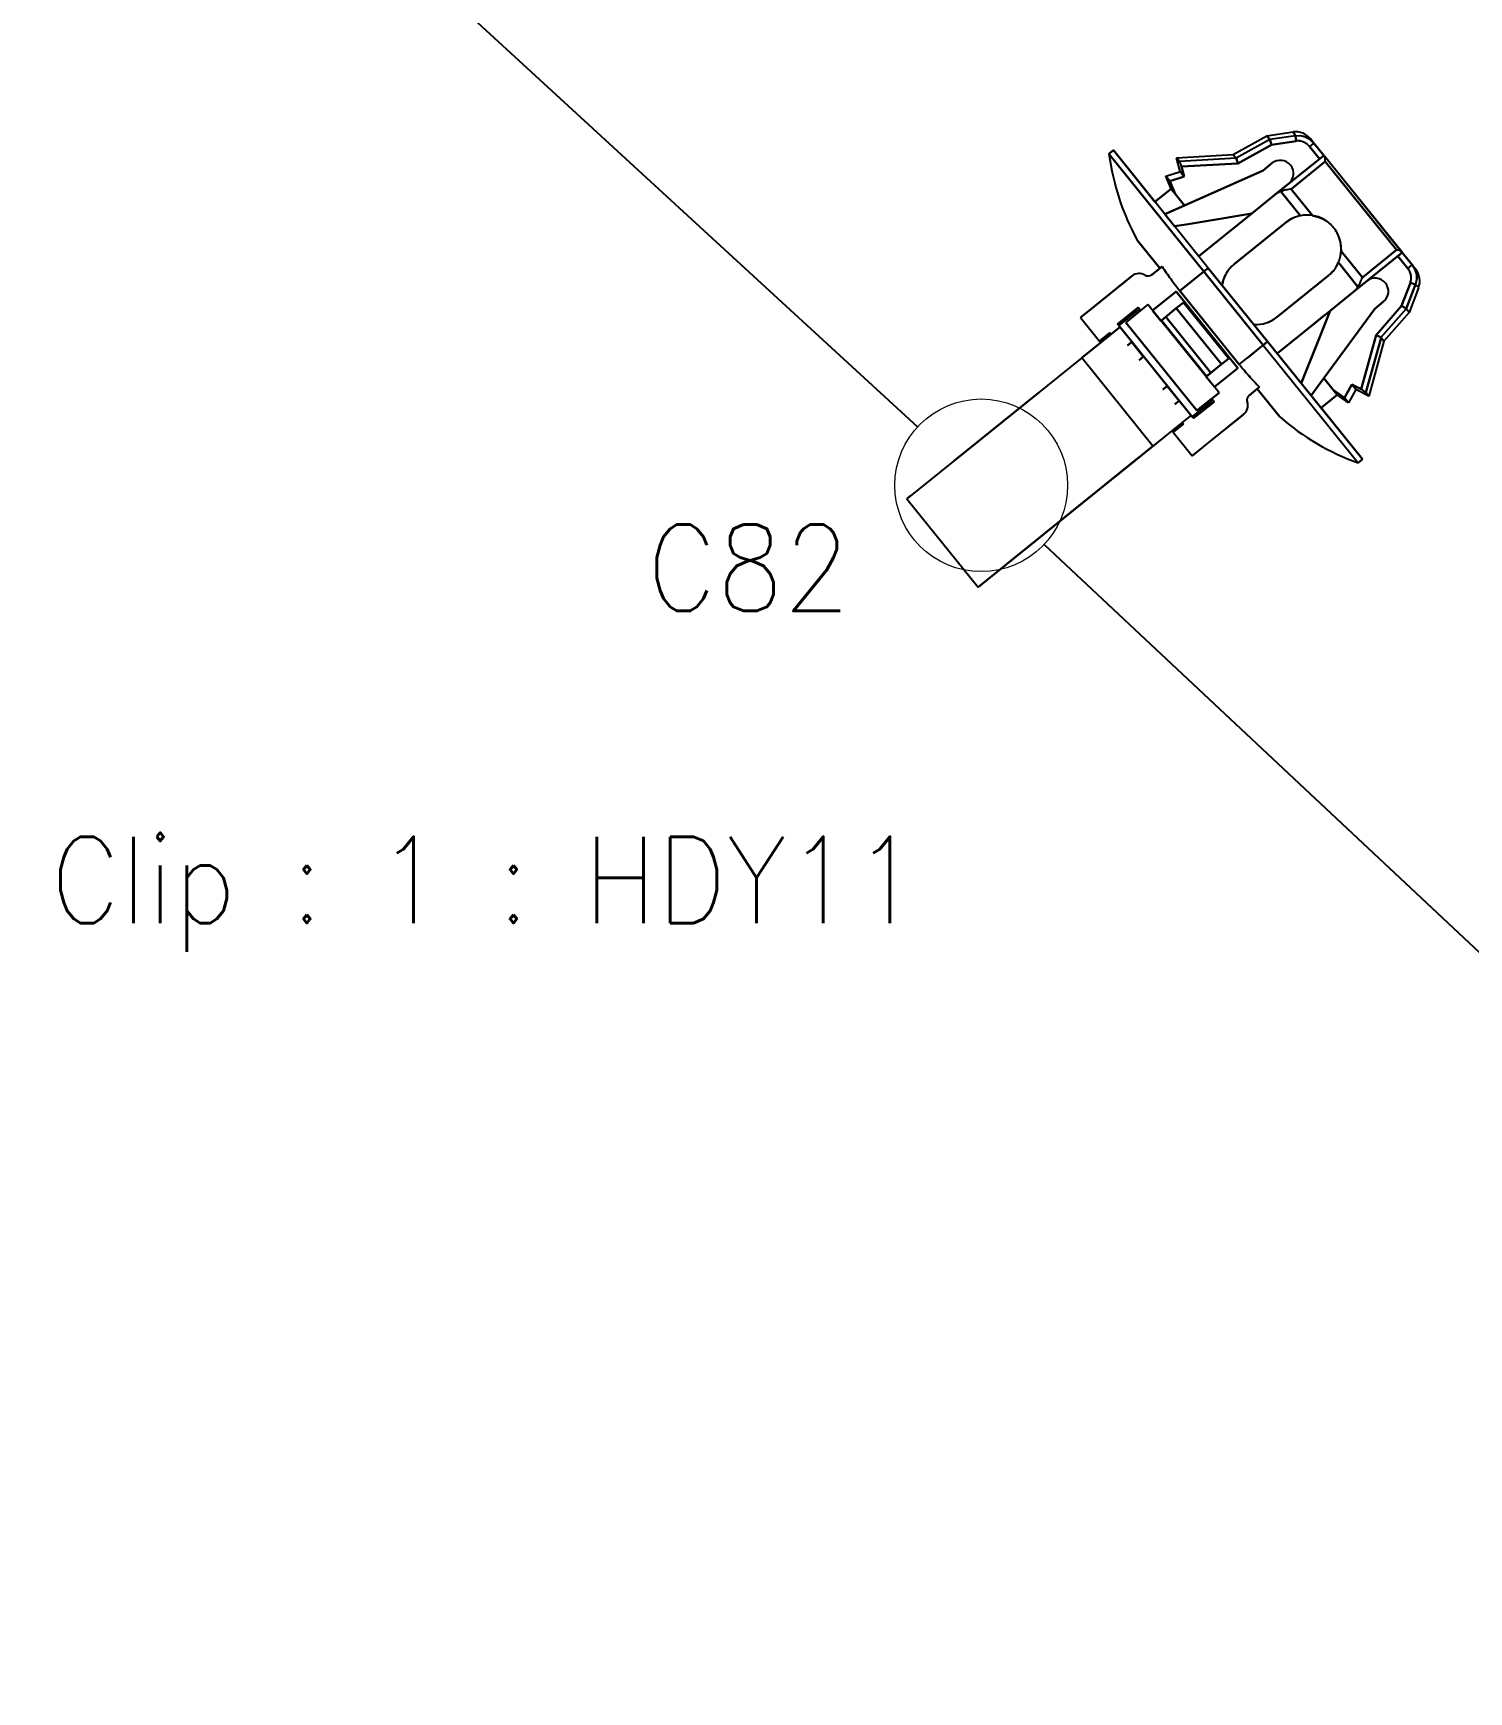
# Model space of a CAD drawing. Header units: inches. Extents: x 47316 to 59086, y 3141 to 11743.
# Drawn here: x 53034.08 to 53075.63, y 6182.07 to 6230.1 of the extents above; entities that cross this region are included whole.
import ezdxf

# ---------------------------------------------------------------- set-up
doc = ezdxf.new("R2010")
doc.units = ezdxf.units.IN
doc.header["$MEASUREMENT"] = 0
doc.styles.get("Standard").update_dxf_attribs({"font": ''})
doc.styles.get('Standard').set_extended_font_data('SimSun')
doc.linetypes.add('_VH_OTCON', pattern='A,0.0001,[7,VeSys.shx,S=0.1,R=0,X=0,Y=0],-0.4,[7,VeSys.shx,S=0.1,R=0,X=0,Y=0],-0.4,["X",Standard,S=1,R=0,X=-0.5,Y=-0.5],-0.0001,[7,VeSys.shx,S=0.1,R=0,X=0,Y=0],-0.4', length=1.2002)

msp = doc.modelspace()

# ---------------------------------------------------------------- linework, layer by layer
at = {"color": 0, "linetype": '_VH_OTCON', "ltscale": 5}
for p, q in [((53000.77, 6272.837), (53059.68, 6218.697)), ((53063.344, 6215.294), (53098.75, 6182.073))]:
    msp.add_line(p, q, dxfattribs=at)
at = {"color": 7, "ltscale": 0.05076}
for p, q in [((53068.815, 6226.585), (53069.787, 6227.122)), ((53073.909, 6222.01), (53073.177, 6221.174))]:
    msp.add_line(p, q, dxfattribs=at)
at = {"color": 7, "ltscale": 0.034946}
for p, q in [((53069.787, 6227.122), (53070.544, 6227.234)), ((53074.178, 6222.726), (53073.909, 6222.01))]:
    msp.add_line(p, q, dxfattribs=at)
at = {"color": 7, "ltscale": 0.006219}
msp.add_line((53069.873, 6227.016), (53069.787, 6227.122), dxfattribs=at)
at = {"color": 7, "ltscale": 0.006223}
for p, q in [((53069.787, 6227.122), (53069.873, 6227.016)), ((53073.909, 6222.01), (53073.823, 6222.116)), ((53073.909, 6222.01), (53073.823, 6222.116))]:
    msp.add_line(p, q, dxfattribs=at)
at = {"color": 7, "ltscale": 0.034208}
for p, q in [((53070.614, 6227.126), (53069.873, 6227.016)), ((53074.087, 6222.817), (53073.823, 6222.116))]:
    msp.add_line(p, q, dxfattribs=at)
at = {"color": 7, "ltscale": 0.034163}
for p, q in [((53070.614, 6227.126), (53069.874, 6227.014)), ((53073.821, 6222.118), (53074.087, 6222.817))]:
    msp.add_line(p, q, dxfattribs=at)
at = {"color": 7, "ltscale": 0.00587}
msp.add_line((53070.545, 6227.235), (53070.614, 6227.126), dxfattribs=at)
at = {"color": 7, "ltscale": 0.005865}
for p, q in [((53070.614, 6227.126), (53070.545, 6227.234)), ((53074.179, 6222.727), (53074.087, 6222.817))]:
    msp.add_line(p, q, dxfattribs=at)
at = {"color": 7, "ltscale": 0.007092}
for p, q in [((53070.614, 6227.126), (53070.636, 6226.972)), ((53070.636, 6226.972), (53070.614, 6227.126)), ((53073.942, 6222.871), (53074.087, 6222.817)), ((53074.087, 6222.817), (53073.942, 6222.871))]:
    msp.add_line(p, q, dxfattribs=at)
at = {"color": 7, "ltscale": 0.0075}
for p, q in [((53065.216, 6226.602), (53065.344, 6226.705)), ((53065.344, 6226.705), (53065.216, 6226.602)), ((53071.151, 6226.913), (53071.023, 6226.81)), ((53071.151, 6226.913), (53071.023, 6226.81)), ((53073.706, 6223.744), (53073.578, 6223.641)), ((53068.092, 6223.296), (53067.964, 6223.193)), ((53067.964, 6223.193), (53068.092, 6223.296)), ((53073.866, 6223.284), (53073.993, 6223.387)), ((53073.866, 6223.284), (53073.993, 6223.387)), ((53065.75, 6221.056), (53065.877, 6221.159)), ((53065.877, 6221.159), (53065.75, 6221.056)), ((53069.681, 6221.062), (53069.809, 6221.165)), ((53069.809, 6221.165), (53069.681, 6221.062)), ((53066.221, 6220.733), (53066.093, 6220.63)), ((53066.093, 6220.63), (53066.221, 6220.733)), ((53066.78, 6219.778), (53066.908, 6219.881)), ((53066.908, 6219.881), (53066.78, 6219.778)), ((53067.251, 6219.455), (53067.123, 6219.352)), ((53067.123, 6219.352), (53067.251, 6219.455)), ((53072.429, 6217.654), (53072.557, 6217.757)), ((53072.557, 6217.757), (53072.429, 6217.654))]:
    msp.add_line(p, q, dxfattribs=at)
at = {"color": 7, "ltscale": 0.087396}
for p, q in [((53065.344, 6226.705), (53066.545, 6225.215)), ((53065.344, 6226.705), (53066.545, 6225.215)), ((53072.557, 6217.757), (53071.356, 6219.246))]:
    msp.add_line(p, q, dxfattribs=at)
at = {"color": 7, "ltscale": 0.2}
for p, q in [((53068.092, 6223.296), (53065.344, 6226.705)), ((53068.092, 6223.296), (53065.344, 6226.705)), ((53065.216, 6226.602), (53067.964, 6223.193)), ((53067.964, 6223.193), (53065.216, 6226.602)), ((53069.681, 6221.062), (53072.429, 6217.654)), ((53069.681, 6221.062), (53072.429, 6217.654)), ((53069.809, 6221.165), (53072.557, 6217.757)), ((53072.557, 6217.757), (53069.809, 6221.165))]:
    msp.add_line(p, q, dxfattribs=at)
at = {"color": 7, "ltscale": 0.050769}
msp.add_line((53069.874, 6227.014), (53068.9, 6226.479), dxfattribs=at)
at = {"color": 7, "ltscale": 0.050773}
for p, q in [((53069.874, 6227.014), (53068.902, 6226.476)), ((53073.089, 6221.282), (53073.821, 6222.118)), ((53073.821, 6222.118), (53073.089, 6221.282))]:
    msp.add_line(p, q, dxfattribs=at)
at = {"color": 7, "ltscale": 0.051095}
for p, q in [((53068.945, 6226.326), (53069.924, 6226.867)), ((53069.924, 6226.867), (53068.945, 6226.326)), ((53072.951, 6221.356), (53073.688, 6222.198)), ((53073.688, 6222.198), (53072.951, 6221.356))]:
    msp.add_line(p, q, dxfattribs=at)
at = {"color": 7, "ltscale": 0.000128}
for p, q in [((53069.873, 6227.016), (53069.875, 6227.014)), ((53069.875, 6227.014), (53069.873, 6227.016)), ((53073.821, 6222.118), (53073.823, 6222.116))]:
    msp.add_line(p, q, dxfattribs=at)
at = {"color": 7, "ltscale": 0.00266}
for p, q in [((53069.874, 6227.014), (53069.893, 6226.959)), ((53073.771, 6222.148), (53073.821, 6222.118))]:
    msp.add_line(p, q, dxfattribs=at)
at = {"color": 7, "ltscale": 0.002806}
for p, q in [((53069.894, 6226.956), (53069.874, 6227.014)), ((53073.821, 6222.118), (53073.768, 6222.149))]:
    msp.add_line(p, q, dxfattribs=at)
at = {"color": 7, "ltscale": 0.004276}
for p, q in [((53069.894, 6226.956), (53069.924, 6226.867)), ((53069.924, 6226.867), (53069.894, 6226.956)), ((53073.768, 6222.149), (53073.688, 6222.198)), ((53073.688, 6222.198), (53073.768, 6222.15))]:
    msp.add_line(p, q, dxfattribs=at)
at = {"color": 7, "ltscale": 0.0329}
for p, q in [((53069.924, 6226.867), (53070.636, 6226.972)), ((53070.636, 6226.972), (53069.924, 6226.867)), ((53073.688, 6222.198), (53073.942, 6222.871)), ((53073.942, 6222.871), (53073.688, 6222.198))]:
    msp.add_line(p, q, dxfattribs=at)
at = {"color": 7, "ltscale": 0.020941}
for p, q in [((53071.023, 6226.81), (53071.311, 6226.453)), ((53071.311, 6226.453), (53071.023, 6226.81)), ((53071.151, 6226.913), (53071.439, 6226.556)), ((53071.439, 6226.556), (53071.151, 6226.913)), ((53073.706, 6223.744), (53073.993, 6223.387)), ((53073.993, 6223.387), (53073.706, 6223.744)), ((53073.866, 6223.284), (53073.578, 6223.641)), ((53073.578, 6223.641), (53073.866, 6223.284))]:
    msp.add_line(p, q, dxfattribs=at)
at = {"color": 7, "ltscale": 0.007248}
msp.add_line((53071.151, 6226.913), (53071.052, 6227.037), dxfattribs=at)
at = {"color": 7, "ltscale": 0.001605}
msp.add_line((53071.079, 6227.003), (53071.057, 6227.03), dxfattribs=at)
at = {"color": 7, "ltscale": 0.006183}
msp.add_line((53071.066, 6227.019), (53071.151, 6226.913), dxfattribs=at)
at = {"color": 7, "ltscale": 0.004422}
msp.add_line((53071.151, 6226.913), (53071.09, 6226.989), dxfattribs=at)
at = {"color": 7, "ltscale": 0.012915}
msp.add_line((53071.09, 6226.989), (53071.268, 6226.769), dxfattribs=at)
at = {"color": 7, "ltscale": 0.012512}
for p, q in [((53071.268, 6226.769), (53071.44, 6226.555)), ((53073.705, 6223.745), (53073.877, 6223.532))]:
    msp.add_line(p, q, dxfattribs=at)
at = {"color": 7, "ltscale": 0.075271}
for p, q in [((53067.17, 6226.489), (53068.815, 6226.585)), ((53068.9, 6226.48), (53067.255, 6226.384)), ((53072.649, 6219.692), (53073.092, 6221.279)), ((53073.092, 6221.279), (53072.649, 6219.692)), ((53073.177, 6221.174), (53072.734, 6219.587))]:
    msp.add_line(p, q, dxfattribs=at)
at = {"color": 7, "ltscale": 0.006177}
msp.add_line((53067.255, 6226.384), (53067.17, 6226.489), dxfattribs=at)
at = {"color": 7, "ltscale": 0.019025}
msp.add_line((53067.282, 6226.088), (53067.17, 6226.489), dxfattribs=at)
at = {"color": 7, "ltscale": 0.006165}
for p, q in [((53067.17, 6226.489), (53067.255, 6226.384)), ((53068.815, 6226.585), (53068.9, 6226.48)), ((53068.815, 6226.585), (53068.9, 6226.48))]:
    msp.add_line(p, q, dxfattribs=at)
at = {"color": 7, "ltscale": 0.075264}
msp.add_line((53068.9, 6226.48), (53067.255, 6226.384), dxfattribs=at)
at = {"color": 7, "ltscale": 0.074459}
for p, q in [((53067.318, 6226.231), (53068.945, 6226.326)), ((53068.945, 6226.326), (53067.318, 6226.231)), ((53072.513, 6219.786), (53072.951, 6221.356)), ((53072.951, 6221.356), (53072.513, 6219.786))]:
    msp.add_line(p, q, dxfattribs=at)
at = {"color": 7, "ltscale": 0.013619}
for p, q in [((53067.398, 6225.944), (53067.318, 6226.231)), ((53067.318, 6226.231), (53067.398, 6225.944)), ((53072.25, 6219.926), (53072.513, 6219.786)), ((53072.513, 6219.786), (53072.25, 6219.926))]:
    msp.add_line(p, q, dxfattribs=at)
at = {"color": 7, "ltscale": 0.002621}
for p, q in [((53068.917, 6226.421), (53068.902, 6226.476)), ((53068.902, 6226.476), (53068.917, 6226.421)), ((53073.089, 6221.282), (53073.038, 6221.309)), ((53073.038, 6221.309), (53073.089, 6221.282))]:
    msp.add_line(p, q, dxfattribs=at)
at = {"color": 7, "ltscale": 0.000205}
for p, q in [((53068.919, 6226.417), (53068.917, 6226.421)), ((53068.917, 6226.421), (53068.919, 6226.417)), ((53073.038, 6221.309), (53073.034, 6221.311)), ((53073.034, 6221.311), (53073.038, 6221.309))]:
    msp.add_line(p, q, dxfattribs=at)
at = {"color": 7, "ltscale": 0.004321}
for p, q in [((53068.945, 6226.326), (53068.919, 6226.417)), ((53068.919, 6226.417), (53068.945, 6226.326)), ((53073.034, 6221.311), (53072.951, 6221.356)), ((53072.951, 6221.356), (53073.034, 6221.311))]:
    msp.add_line(p, q, dxfattribs=at)
at = {"color": 7, "ltscale": 0.014999}
for p, q in [((53069.935, 6226.328), (53069.68, 6226.122)), ((53069.935, 6226.328), (53069.68, 6226.122)), ((53069.68, 6226.122), (53069.935, 6226.328)), ((53073.164, 6222.323), (53072.908, 6222.117)), ((53072.908, 6222.117), (53073.164, 6222.323))]:
    msp.add_line(p, q, dxfattribs=at)
at = {"color": 7, "ltscale": 0.082565}
for p, q in [((53070.032, 6225.422), (53071.439, 6226.556)), ((53071.439, 6226.556), (53070.032, 6225.422)), ((53073.706, 6223.744), (53072.299, 6222.61)), ((53072.299, 6222.61), (53073.706, 6223.744))]:
    msp.add_line(p, q, dxfattribs=at)
at = {"color": 7, "ltscale": 0.057954}
for p, q in [((53071.478, 6226.377), (53070.49, 6225.58)), ((53070.49, 6225.58), (53071.478, 6226.377)), ((53072.551, 6223.024), (53073.539, 6223.82)), ((53073.539, 6223.82), (53072.551, 6223.024))]:
    msp.add_line(p, q, dxfattribs=at)
at = {"color": 7, "ltscale": 0.000995}
for p, q in [((53071.439, 6226.556), (53071.453, 6226.539)), ((53071.453, 6226.539), (53071.439, 6226.556)), ((53073.692, 6223.761), (53073.706, 6223.744)), ((53073.706, 6223.744), (53073.692, 6223.761))]:
    msp.add_line(p, q, dxfattribs=at)
at = {"color": 7, "ltscale": 0.000399}
msp.add_line((53071.456, 6226.534), (53071.451, 6226.541), dxfattribs=at)
at = {"color": 7, "ltscale": 0.163214}
msp.add_line((53071.451, 6226.541), (53073.693, 6223.759), dxfattribs=at)
at = {"color": 7, "ltscale": 0.163013}
msp.add_line((53073.692, 6223.761), (53071.453, 6226.539), dxfattribs=at)
at = {"color": 7, "ltscale": 0.15}
for p, q in [((53071.478, 6226.377), (53073.539, 6223.82)), ((53073.539, 6223.82), (53071.478, 6226.377)), ((53068.404, 6219.681), (53066.344, 6222.238)), ((53068.404, 6219.681), (53066.344, 6222.238)), ((53065.704, 6221.723), (53067.765, 6219.166)), ((53067.765, 6219.166), (53065.704, 6221.723)), ((53066.491, 6218.139), (53064.43, 6220.696)), ((53066.491, 6218.139), (53064.43, 6220.696)), ((53059.37, 6216.617), (53061.43, 6214.06))]:
    msp.add_line(p, q, dxfattribs=at)
at = {"color": 7, "ltscale": 0.020195}
for p, q in [((53066.86, 6225.958), (53067.283, 6226.088)), ((53066.976, 6225.814), (53067.398, 6225.944)), ((53067.398, 6225.944), (53066.976, 6225.814)), ((53072.033, 6219.54), (53072.25, 6219.926)), ((53072.25, 6219.926), (53072.033, 6219.54)), ((53072.365, 6219.782), (53072.149, 6219.396))]:
    msp.add_line(p, q, dxfattribs=at)
at = {"color": 7, "ltscale": 0.000925}
msp.add_line((53066.86, 6225.958), (53066.873, 6225.942), dxfattribs=at)
at = {"color": 7, "ltscale": 0.000912}
for p, q in [((53066.873, 6225.942), (53066.86, 6225.958)), ((53072.365, 6219.782), (53072.353, 6219.798))]:
    msp.add_line(p, q, dxfattribs=at)
at = {"color": 7, "ltscale": 0.018174}
msp.add_line((53067.015, 6225.591), (53066.86, 6225.958), dxfattribs=at)
at = {"color": 7, "ltscale": 0.002823}
msp.add_line((53066.873, 6225.942), (53066.911, 6225.894), dxfattribs=at)
at = {"color": 7, "ltscale": 0.00282}
for p, q in [((53066.911, 6225.894), (53066.873, 6225.942)), ((53072.353, 6219.798), (53072.314, 6219.846))]:
    msp.add_line(p, q, dxfattribs=at)
at = {"color": 7, "ltscale": 0.004681}
for p, q in [((53066.911, 6225.894), (53066.976, 6225.814)), ((53066.976, 6225.814), (53066.911, 6225.894))]:
    msp.add_line(p, q, dxfattribs=at)
at = {"color": 7, "ltscale": 0.018199}
for p, q in [((53067.131, 6225.447), (53066.976, 6225.814)), ((53066.976, 6225.814), (53067.131, 6225.447)), ((53071.708, 6219.77), (53072.033, 6219.54)), ((53072.033, 6219.54), (53071.708, 6219.77))]:
    msp.add_line(p, q, dxfattribs=at)
at = {"color": 7, "ltscale": 0.000327}
msp.add_line((53067.287, 6226.082), (53067.282, 6226.088), dxfattribs=at)
at = {"color": 7, "ltscale": 0.008441}
for p, q in [((53067.282, 6226.088), (53067.398, 6225.944)), ((53067.015, 6225.591), (53067.131, 6225.447)), ((53067.131, 6225.447), (53067.015, 6225.591))]:
    msp.add_line(p, q, dxfattribs=at)
at = {"color": 7, "ltscale": 0.008429}
for p, q in [((53067.398, 6225.944), (53067.283, 6226.088)), ((53072.033, 6219.54), (53072.149, 6219.396))]:
    msp.add_line(p, q, dxfattribs=at)
at = {"color": 7, "ltscale": 0.00033}
for p, q in [((53067.283, 6226.088), (53067.287, 6226.082)), ((53067.02, 6225.586), (53067.015, 6225.591)), ((53071.824, 6219.626), (53071.819, 6219.631))]:
    msp.add_line(p, q, dxfattribs=at)
at = {"color": 7, "ltscale": 0.001593}
msp.add_line((53067.309, 6226.055), (53067.287, 6226.082), dxfattribs=at)
at = {"color": 7, "ltscale": 0.003809}
msp.add_line((53067.287, 6226.082), (53067.339, 6226.017), dxfattribs=at)
at = {"color": 7, "ltscale": 0.004291}
msp.add_line((53067.339, 6226.017), (53067.398, 6225.944), dxfattribs=at)
at = {"color": 7, "ltscale": 0.11383}
for p, q in [((53069.68, 6226.122), (53067.403, 6225.11)), ((53067.403, 6225.11), (53069.68, 6226.122)), ((53072.908, 6222.117), (53071.436, 6220.107)), ((53071.436, 6220.107), (53072.908, 6222.117))]:
    msp.add_line(p, q, dxfattribs=at)
at = {"color": 7, "ltscale": 0.027499}
for p, q in [((53067.015, 6225.591), (53066.546, 6225.213)), ((53066.546, 6225.213), (53067.015, 6225.591)), ((53071.823, 6219.626), (53071.355, 6219.248)), ((53071.355, 6219.248), (53071.823, 6219.626))]:
    msp.add_line(p, q, dxfattribs=at)
at = {"color": 7, "ltscale": 0.008432}
msp.add_line((53067.131, 6225.447), (53067.015, 6225.591), dxfattribs=at)
at = {"color": 7, "ltscale": 0.000342}
for p, q in [((53067.015, 6225.591), (53067.02, 6225.585)), ((53071.819, 6219.632), (53071.823, 6219.626))]:
    msp.add_line(p, q, dxfattribs=at)
at = {"color": 7, "ltscale": 0.000286}
for p, q in [((53067.017, 6225.591), (53067.02, 6225.585)), ((53067.02, 6225.585), (53067.017, 6225.591))]:
    msp.add_line(p, q, dxfattribs=at)
at = {"color": 7, "ltscale": 0.002209}
msp.add_line((53067.05, 6225.548), (53067.02, 6225.586), dxfattribs=at)
at = {"color": 7, "ltscale": 0.003674}
for p, q in [((53067.02, 6225.585), (53067.07, 6225.523)), ((53071.768, 6219.694), (53071.819, 6219.632))]:
    msp.add_line(p, q, dxfattribs=at)
at = {"color": 7, "ltscale": 0.00434}
msp.add_line((53067.07, 6225.523), (53067.13, 6225.449), dxfattribs=at)
at = {"color": 7, "ltscale": 0.019785}
for p, q in [((53067.403, 6225.11), (53067.131, 6225.447)), ((53067.131, 6225.447), (53067.403, 6225.11)), ((53071.436, 6220.107), (53071.708, 6219.77)), ((53071.708, 6219.77), (53071.436, 6220.107))]:
    msp.add_line(p, q, dxfattribs=at)
at = {"color": 7, "ltscale": 0.039936}
for p, q in [((53070.032, 6225.422), (53069.351, 6224.873)), ((53069.351, 6224.873), (53070.032, 6225.422)), ((53071.618, 6222.061), (53072.299, 6222.61)), ((53072.299, 6222.61), (53071.618, 6222.061))]:
    msp.add_line(p, q, dxfattribs=at)
at = {"color": 7, "ltscale": 0.002635}
for p, q in [((53070.192, 6225.516), (53070.247, 6225.534)), ((53072.454, 6222.796), (53072.424, 6222.747))]:
    msp.add_line(p, q, dxfattribs=at)
at = {"color": 7, "ltscale": 0.002634}
for p, q in [((53070.247, 6225.534), (53070.192, 6225.516)), ((53072.424, 6222.747), (53072.454, 6222.796))]:
    msp.add_line(p, q, dxfattribs=at)
at = {"color": 7, "ltscale": 0.041339}
for p, q in [((53070.76, 6224.811), (53070.192, 6225.516)), ((53070.192, 6225.516), (53070.76, 6224.811)), ((53072.424, 6222.747), (53071.856, 6223.451)), ((53071.856, 6223.451), (53072.424, 6222.747))]:
    msp.add_line(p, q, dxfattribs=at)
at = {"color": 7, "ltscale": 0.044711}
for p, q in [((53070.49, 6225.58), (53071.104, 6224.818)), ((53071.104, 6224.818), (53070.49, 6225.58)), ((53071.937, 6223.786), (53072.551, 6223.024)), ((53072.551, 6223.024), (53071.937, 6223.786))]:
    msp.add_line(p, q, dxfattribs=at)
at = {"color": 7, "ltscale": 0.028456}
for p, q in [((53067.403, 6225.11), (53066.833, 6224.857)), ((53066.833, 6224.857), (53067.403, 6225.11)), ((53071.436, 6220.107), (53071.068, 6219.604)), ((53071.068, 6219.604), (53071.436, 6220.107))]:
    msp.add_line(p, q, dxfattribs=at)
at = {"color": 7, "ltscale": 0.020602}
for p, q in [((53066.833, 6224.857), (53067.117, 6224.506)), ((53066.833, 6224.857), (53067.117, 6224.506)), ((53071.068, 6219.604), (53070.784, 6219.955))]:
    msp.add_line(p, q, dxfattribs=at)
at = {"color": 7, "ltscale": 0.089999}
for p, q in [((53069.351, 6224.873), (53067.817, 6223.637)), ((53067.817, 6223.637), (53069.351, 6224.873)), ((53070.084, 6220.824), (53071.618, 6222.061)), ((53071.618, 6222.061), (53070.084, 6220.824))]:
    msp.add_line(p, q, dxfattribs=at)
at = {"color": 7, "ltscale": 0.064963}
msp.add_line((53067.948, 6224.641), (53069.351, 6224.873), dxfattribs=at)
at = {"color": 7, "ltscale": 0.061156}
for p, q in [((53069.351, 6224.873), (53068.03, 6224.654)), ((53071.124, 6220.817), (53071.618, 6222.061))]:
    msp.add_line(p, q, dxfattribs=at)
at = {"color": 7, "ltscale": 0.061161}
msp.add_line((53068.03, 6224.654), (53069.351, 6224.873), dxfattribs=at)
at = {"color": 7, "ltscale": 0.000598}
msp.add_line((53071.104, 6224.818), (53071.091, 6224.82), dxfattribs=at)
at = {"color": 7, "ltscale": 0.015242}
for p, q in [((53067.447, 6224.558), (53067.118, 6224.503)), ((53070.782, 6219.958), (53070.906, 6220.268))]:
    msp.add_line(p, q, dxfattribs=at)
at = {"color": 7, "ltscale": 0.015215}
msp.add_line((53067.118, 6224.503), (53067.447, 6224.558), dxfattribs=at)
at = {"color": 7, "ltscale": 0.026985}
for p, q in [((53068.03, 6224.654), (53067.447, 6224.558)), ((53070.906, 6220.268), (53071.124, 6220.817))]:
    msp.add_line(p, q, dxfattribs=at)
at = {"color": 7, "ltscale": 0.02701}
msp.add_line((53067.447, 6224.558), (53068.03, 6224.654), dxfattribs=at)
at = {"color": 7, "ltscale": 0.0875}
for p, q in [((53068.844, 6223.41), (53070.335, 6224.612)), ((53070.335, 6224.612), (53068.844, 6223.41)), ((53070.335, 6224.612), (53068.844, 6223.41)), ((53071.571, 6223.078), (53070.08, 6221.876)), ((53070.08, 6221.876), (53071.571, 6223.078)), ((53071.355, 6219.248), (53072.557, 6217.757))]:
    msp.add_line(p, q, dxfattribs=at)
at = {"color": 7, "ltscale": 0.047501}
for p, q in [((53066.69, 6223.291), (53066.038, 6224.1)), ((53066.038, 6224.1), (53066.69, 6223.291)), ((53070.159, 6218.987), (53069.507, 6219.797)), ((53069.507, 6219.797), (53070.159, 6218.987))]:
    msp.add_line(p, q, dxfattribs=at)
at = {"color": 7, "ltscale": 0.001863}
msp.add_line((53071.933, 6223.747), (53071.937, 6223.787), dxfattribs=at)
at = {"color": 7, "ltscale": 0.000505}
msp.add_line((53071.936, 6223.786), (53071.936, 6223.775), dxfattribs=at)
at = {"color": 7, "ltscale": 0.017476}
for p, q in [((53066.455, 6223.101), (53066.753, 6223.341)), ((53069.272, 6219.607), (53069.569, 6219.847))]:
    msp.add_line(p, q, dxfattribs=at)
at = {"color": 7, "ltscale": 0.017471}
for p, q in [((53066.753, 6223.341), (53066.455, 6223.101)), ((53069.569, 6219.847), (53069.272, 6219.607))]:
    msp.add_line(p, q, dxfattribs=at)
at = {"color": 7, "ltscale": 0.00369}
for p, q in [((53066.69, 6223.291), (53066.753, 6223.341)), ((53069.569, 6219.847), (53069.507, 6219.797))]:
    msp.add_line(p, q, dxfattribs=at)
at = {"color": 7, "ltscale": 0.125}
for p, q in [((53068.092, 6223.296), (53069.809, 6221.165)), ((53069.809, 6221.165), (53068.092, 6223.296)), ((53067.964, 6223.193), (53069.681, 6221.062)), ((53069.681, 6221.062), (53067.964, 6223.193)), ((53067.273, 6222.635), (53068.99, 6220.505)), ((53068.99, 6220.505), (53067.273, 6222.635))]:
    msp.add_line(p, q, dxfattribs=at)
at = {"color": 7, "ltscale": 0.052501}
msp.add_line((53073.578, 6223.641), (53072.683, 6222.92), dxfattribs=at)
at = {"color": 7, "ltscale": 0.015717}
msp.add_line((53074.093, 6223.264), (53073.877, 6223.532), dxfattribs=at)
at = {"color": 7, "ltscale": 0.015729}
msp.add_line((53073.877, 6223.532), (53074.093, 6223.264), dxfattribs=at)
at = {"color": 7, "ltscale": 0.064999}
for p, q in [((53064.78, 6222.172), (53065.887, 6223.065)), ((53065.887, 6223.065), (53064.78, 6222.172)), ((53068.008, 6218.167), (53069.116, 6219.06)), ((53068.008, 6218.167), (53069.116, 6219.06))]:
    msp.add_line(p, q, dxfattribs=at)
at = {"color": 7, "ltscale": 0.040569}
for p, q in [((53067.964, 6223.193), (53067.273, 6222.635)), ((53068.99, 6220.505), (53069.681, 6221.062))]:
    msp.add_line(p, q, dxfattribs=at)
at = {"color": 7, "ltscale": 0.040567}
for p, q in [((53067.273, 6222.635), (53067.964, 6223.193)), ((53068.99, 6220.505), (53069.681, 6221.062))]:
    msp.add_line(p, q, dxfattribs=at)
at = {"color": 7, "ltscale": 0.02751}
msp.add_line((53067.964, 6223.193), (53067.495, 6222.815), dxfattribs=at)
msp.add_line((53067.964, 6223.193), (53067.495, 6222.815), dxfattribs=at)
at = {"color": 7, "ltscale": 0.008279}
msp.add_line((53072.589, 6222.844), (53072.448, 6222.73), dxfattribs=at)
at = {"color": 7, "ltscale": 0.005516}
msp.add_line((53072.683, 6222.92), (53072.589, 6222.844), dxfattribs=at)
at = {"color": 7, "ltscale": 0.005864}
msp.add_line((53074.179, 6222.727), (53074.087, 6222.817), dxfattribs=at)
at = {"color": 7, "ltscale": 0.040002}
for p, q in [((53067.163, 6222.617), (53066.481, 6222.068)), ((53067.163, 6222.617), (53066.481, 6222.068)), ((53066.481, 6222.068), (53067.163, 6222.617)), ((53068.267, 6219.852), (53068.949, 6220.401)), ((53068.949, 6220.401), (53068.267, 6219.852))]:
    msp.add_line(p, q, dxfattribs=at)
at = {"color": 7, "ltscale": 0.129999}
for p, q in [((53068.949, 6220.401), (53067.163, 6222.617)), ((53067.163, 6222.617), (53068.949, 6220.401))]:
    msp.add_line(p, q, dxfattribs=at)
at = {"color": 7, "ltscale": 0.013841}
for p, q in [((53067.167, 6222.129), (53067.403, 6222.319)), ((53068.708, 6220.7), (53068.472, 6220.509))]:
    msp.add_line(p, q, dxfattribs=at)
at = {"color": 7, "ltscale": 0.012407}
for p, q in [((53067.378, 6222.299), (53067.167, 6222.129)), ((53068.684, 6220.68), (53068.472, 6220.509))]:
    msp.add_line(p, q, dxfattribs=at)
at = {"color": 7, "ltscale": 0.001447}
msp.add_line((53067.378, 6222.299), (53067.403, 6222.319), dxfattribs=at)
at = {"color": 7, "ltscale": 0.095001}
for p, q in [((53067.378, 6222.299), (53068.684, 6220.68)), ((53068.168, 6220.264), (53066.863, 6221.884)), ((53066.863, 6221.884), (53068.168, 6220.264)), ((53067.167, 6222.129), (53068.472, 6220.509)), ((53068.472, 6220.509), (53067.167, 6222.129)), ((53068.041, 6220.162), (53066.736, 6221.781)), ((53066.736, 6221.781), (53068.041, 6220.162))]:
    msp.add_line(p, q, dxfattribs=at)
at = {"color": 7, "ltscale": 0.048712}
msp.add_line((53072.448, 6222.73), (53071.618, 6222.061), dxfattribs=at)
at = {"color": 7, "ltscale": 0.022501}
for p, q in [((53064.396, 6221.863), (53064.78, 6222.172)), ((53064.78, 6222.172), (53064.396, 6221.863)), ((53067.625, 6217.858), (53068.008, 6218.167)), ((53067.625, 6217.858), (53068.008, 6218.167))]:
    msp.add_line(p, q, dxfattribs=at)
at = {"color": 7, "ltscale": 0.039999}
for p, q in [((53064.396, 6221.863), (53064.946, 6221.182)), ((53064.396, 6221.863), (53064.946, 6221.182)), ((53067.075, 6218.54), (53067.625, 6217.858)), ((53067.075, 6218.54), (53067.625, 6217.858))]:
    msp.add_line(p, q, dxfattribs=at)
at = {"color": 7, "ltscale": 0.035001}
for p, q in [((53066.062, 6222.152), (53065.465, 6221.671)), ((53066.062, 6222.152), (53065.465, 6221.671)), ((53065.465, 6221.671), (53066.062, 6222.152)), ((53069.809, 6221.165), (53069.213, 6220.685)), ((53069.809, 6221.165), (53069.213, 6220.685)), ((53067.663, 6218.944), (53068.26, 6219.425)), ((53068.26, 6219.425), (53067.663, 6218.944))]:
    msp.add_line(p, q, dxfattribs=at)
at = {"color": 7, "ltscale": 0.032501}
for p, q in [((53065.5, 6221.628), (53066.054, 6222.075)), ((53066.054, 6222.075), (53065.5, 6221.628)), ((53067.629, 6218.986), (53068.183, 6219.433)), ((53067.629, 6218.986), (53068.183, 6219.433))]:
    msp.add_line(p, q, dxfattribs=at)
at = {"color": 7, "ltscale": 0.0375}
for p, q in [((53066.344, 6222.238), (53065.704, 6221.723)), ((53066.344, 6222.238), (53065.704, 6221.723)), ((53067.765, 6219.166), (53068.404, 6219.681)), ((53068.404, 6219.681), (53067.765, 6219.166))]:
    msp.add_line(p, q, dxfattribs=at)
at = {"color": 7, "ltscale": 0.002499}
for p, q in [((53066.088, 6222.032), (53066.054, 6222.075)), ((53066.054, 6222.075), (53066.088, 6222.032)), ((53066.088, 6222.032), (53066.054, 6222.075)), ((53065.278, 6221.379), (53065.244, 6221.422)), ((53065.244, 6221.422), (53065.278, 6221.379)), ((53065.465, 6221.671), (53065.5, 6221.628)), ((53065.5, 6221.628), (53065.465, 6221.671)), ((53065.5, 6221.628), (53065.465, 6221.671)), ((53064.946, 6221.182), (53064.98, 6221.139)), ((53068.183, 6219.433), (53068.149, 6219.475)), ((53068.149, 6219.475), (53068.183, 6219.433)), ((53068.183, 6219.433), (53068.149, 6219.475)), ((53067.663, 6218.944), (53067.629, 6218.986)), ((53067.663, 6218.944), (53067.629, 6218.986)), ((53067.041, 6218.582), (53067.075, 6218.54)), ((53067.373, 6218.78), (53067.339, 6218.823)), ((53067.339, 6218.823), (53067.373, 6218.78))]:
    msp.add_line(p, q, dxfattribs=at)
at = {"color": 7, "ltscale": 0.004999}
for p, q in [((53066.131, 6222.066), (53066.062, 6222.152)), ((53066.062, 6222.152), (53066.131, 6222.066)), ((53068.26, 6219.425), (53068.191, 6219.51)), ((53068.191, 6219.51), (53068.26, 6219.425))]:
    msp.add_line(p, q, dxfattribs=at)
at = {"color": 7, "ltscale": 0.017502}
for p, q in [((53066.481, 6222.068), (53066.721, 6221.769)), ((53068.026, 6220.15), (53068.267, 6219.852))]:
    msp.add_line(p, q, dxfattribs=at)
at = {"color": 7, "ltscale": 0.007443}
for p, q in [((53066.863, 6221.884), (53066.736, 6221.781)), ((53066.736, 6221.781), (53066.863, 6221.884)), ((53068.168, 6220.264), (53068.041, 6220.162)), ((53068.041, 6220.162), (53068.168, 6220.264))]:
    msp.add_line(p, q, dxfattribs=at)
at = {"color": 7, "ltscale": 0.017839}
for p, q in [((53067.167, 6222.129), (53066.863, 6221.884)), ((53066.863, 6221.884), (53067.167, 6222.129)), ((53068.472, 6220.509), (53068.168, 6220.264)), ((53068.168, 6220.264), (53068.472, 6220.509))]:
    msp.add_line(p, q, dxfattribs=at)
at = {"color": 7, "ltscale": 0.040697}
msp.add_line((53071.459, 6221.933), (53070.766, 6221.374), dxfattribs=at)
at = {"color": 7, "ltscale": 0.040701}
msp.add_line((53070.766, 6221.374), (53071.459, 6221.933), dxfattribs=at)
at = {"color": 7, "ltscale": 0.065039}
msp.add_line((53071.618, 6222.061), (53071.092, 6220.738), dxfattribs=at)
at = {"color": 7, "ltscale": 0.06116}
msp.add_line((53071.618, 6222.061), (53071.123, 6220.817), dxfattribs=at)
at = {"color": 7, "ltscale": 0.0644}
for p, q in [((53064.43, 6220.696), (53065.528, 6221.581)), ((53065.528, 6221.581), (53064.43, 6220.696)), ((53067.589, 6219.024), (53066.491, 6218.139)), ((53067.589, 6219.024), (53066.491, 6218.139))]:
    msp.add_line(p, q, dxfattribs=at)
at = {"color": 7, "ltscale": 0.0175}
for p, q in [((53064.946, 6221.182), (53065.244, 6221.422)), ((53065.244, 6221.422), (53064.946, 6221.182)), ((53067.075, 6218.54), (53067.373, 6218.78)), ((53067.075, 6218.54), (53067.373, 6218.78)), ((53067.373, 6218.78), (53067.075, 6218.54))]:
    msp.add_line(p, q, dxfattribs=at)
at = {"color": 7, "ltscale": 0.154999}
for p, q in [((53067.629, 6218.986), (53065.5, 6221.628)), ((53065.5, 6221.628), (53067.629, 6218.986))]:
    msp.add_line(p, q, dxfattribs=at)
at = {"color": 7, "ltscale": 0.00087}
for p, q in [((53066.736, 6221.781), (53066.721, 6221.769)), ((53066.721, 6221.769), (53066.736, 6221.781)), ((53068.041, 6220.162), (53068.026, 6220.15)), ((53068.026, 6220.15), (53068.041, 6220.162))]:
    msp.add_line(p, q, dxfattribs=at)
at = {"color": 7, "ltscale": 2.6e-05}
for p, q in [((53064.946, 6221.182), (53064.946, 6221.182)), ((53067.076, 6218.54), (53067.075, 6218.54))]:
    msp.add_line(p, q, dxfattribs=at)
at = {"color": 7, "ltscale": 0.000368}
msp.add_line((53065.871, 6221.154), (53065.877, 6221.159), dxfattribs=at)
at = {"color": 7, "ltscale": 0.025}
for p, q in [((53065.871, 6221.154), (53066.215, 6220.728)), ((53065.871, 6221.154), (53066.215, 6220.728)), ((53066.902, 6219.876), (53067.245, 6219.45)), ((53066.902, 6219.876), (53067.245, 6219.45)), ((53066.908, 6219.881), (53067.251, 6219.455)), ((53068.051, 6218.202), (53067.625, 6217.858))]:
    msp.add_line(p, q, dxfattribs=at)
at = {"color": 7, "ltscale": 0.023056}
msp.add_line((53065.904, 6221.126), (53066.221, 6220.733), dxfattribs=at)
at = {"color": 7, "ltscale": 0.006168}
for p, q in [((53073.092, 6221.279), (53073.177, 6221.174)), ((53073.177, 6221.174), (53073.092, 6221.279))]:
    msp.add_line(p, q, dxfattribs=at)
at = {"color": 7, "ltscale": 0.378893}
msp.add_line((53064.43, 6220.696), (53059.37, 6216.617), dxfattribs=at)
at = {"color": 7, "ltscale": 0.37888}
msp.add_line((53064.43, 6220.696), (53059.37, 6216.617), dxfattribs=at)
at = {"color": 7, "ltscale": 0.023952}
msp.add_line((53068.435, 6220.479), (53068.026, 6220.15), dxfattribs=at)
at = {"color": 7, "ltscale": 0.014789}
msp.add_line((53068.456, 6220.497), (53068.708, 6220.7), dxfattribs=at)
at = {"color": 7, "ltscale": 0.02697}
msp.add_line((53071.123, 6220.817), (53070.905, 6220.268), dxfattribs=at)
at = {"color": 7, "ltscale": 0.015289}
msp.add_line((53070.905, 6220.268), (53070.782, 6219.957), dxfattribs=at)
at = {"color": 7, "ltscale": 0.020749}
msp.add_line((53070.782, 6219.958), (53071.068, 6219.604), dxfattribs=at)
at = {"color": 7, "ltscale": 0.004715}
msp.add_line((53072.25, 6219.926), (53072.315, 6219.845), dxfattribs=at)
at = {"color": 7, "ltscale": 0.004687}
msp.add_line((53072.314, 6219.846), (53072.25, 6219.926), dxfattribs=at)
at = {"color": 7, "ltscale": 0.142589}
msp.add_line((53060.745, 6217.725), (53063.175, 6219.684), dxfattribs=at)
at = {"color": 7, "ltscale": 0.142593}
msp.add_line((53063.176, 6219.685), (53060.746, 6217.726), dxfattribs=at)
at = {"color": 7, "ltscale": 0.000322}
msp.add_line((53066.908, 6219.881), (53066.902, 6219.877), dxfattribs=at)
at = {"color": 7, "ltscale": 0.010562}
msp.add_line((53068.183, 6219.433), (53068.003, 6219.288), dxfattribs=at)
at = {"color": 7, "ltscale": 0.002502}
msp.add_line((53068.191, 6219.51), (53068.149, 6219.475), dxfattribs=at)
at = {"color": 7, "ltscale": 0.013786}
msp.add_line((53069.507, 6219.797), (53069.272, 6219.607), dxfattribs=at)
at = {"color": 7, "ltscale": 0.006299}
msp.add_line((53071.708, 6219.77), (53071.794, 6219.662), dxfattribs=at)
at = {"color": 7, "ltscale": 0.006305}
msp.add_line((53071.794, 6219.662), (53071.708, 6219.77), dxfattribs=at)
at = {"color": 7, "ltscale": 0.00329}
msp.add_line((53071.723, 6219.75), (53071.768, 6219.694), dxfattribs=at)
at = {"color": 7, "ltscale": 0.006641}
msp.add_line((53071.823, 6219.626), (53071.732, 6219.739), dxfattribs=at)
at = {"color": 7, "ltscale": 0.001825}
msp.add_line((53071.819, 6219.631), (53071.794, 6219.663), dxfattribs=at)
at = {"color": 7, "ltscale": 0.002142}
msp.add_line((53071.794, 6219.662), (53071.824, 6219.626), dxfattribs=at)
at = {"color": 7, "ltscale": 0.002136}
msp.add_line((53071.823, 6219.626), (53071.794, 6219.662), dxfattribs=at)
at = {"color": 7, "ltscale": 0.018183}
msp.add_line((53072.149, 6219.396), (53071.824, 6219.626), dxfattribs=at)
at = {"color": 7, "ltscale": 0.008438}
msp.add_line((53072.149, 6219.396), (53072.033, 6219.54), dxfattribs=at)
at = {"color": 7, "ltscale": 0.002185}
msp.add_line((53072.092, 6219.467), (53072.122, 6219.43), dxfattribs=at)
at = {"color": 7, "ltscale": 0.002832}
msp.add_line((53072.315, 6219.845), (53072.354, 6219.797), dxfattribs=at)
at = {"color": 7, "ltscale": 0.002856}
msp.add_line((53072.361, 6219.787), (53072.322, 6219.836), dxfattribs=at)
at = {"color": 7, "ltscale": 0.002869}
msp.add_line((53072.322, 6219.836), (53072.361, 6219.787), dxfattribs=at)
at = {"color": 7, "ltscale": 0.0009}
msp.add_line((53072.354, 6219.797), (53072.366, 6219.782), dxfattribs=at)
at = {"color": 7, "ltscale": 0.019}
msp.add_line((53072.734, 6219.587), (53072.366, 6219.782), dxfattribs=at)
at = {"color": 7, "ltscale": 0.005249}
msp.add_line((53072.72, 6219.603), (53072.648, 6219.692), dxfattribs=at)
at = {"color": 7, "ltscale": 0.005222}
msp.add_line((53072.721, 6219.603), (53072.649, 6219.692), dxfattribs=at)
at = {"color": 7, "ltscale": 0.000916}
msp.add_line((53072.733, 6219.587), (53072.72, 6219.603), dxfattribs=at)
at = {"color": 7, "ltscale": 0.000903}
msp.add_line((53072.733, 6219.587), (53072.721, 6219.603), dxfattribs=at)
at = {"color": 7, "ltscale": 4.3e-05}
msp.add_line((53072.734, 6219.587), (53072.733, 6219.587), dxfattribs=at)
at = {"color": 7, "ltscale": 4.9e-05}
msp.add_line((53072.734, 6219.587), (53072.733, 6219.587), dxfattribs=at)
at = {"color": 7, "ltscale": 0.021939}
msp.add_line((53067.629, 6218.986), (53068.003, 6219.288), dxfattribs=at)
at = {"color": 7, "ltscale": 0.000629}
msp.add_line((53067.655, 6218.954), (53067.663, 6218.944), dxfattribs=at)
at = {"color": 7, "ltscale": 0.0625}
msp.add_line((53069.116, 6219.06), (53068.051, 6218.202), dxfattribs=at)
at = {"color": 7, "ltscale": 0.108633}
msp.add_line((53067.041, 6218.582), (53065.189, 6217.09), dxfattribs=at)
at = {"color": 7, "ltscale": 0.098454}
msp.add_line((53067.041, 6218.582), (53065.363, 6217.23), dxfattribs=at)
at = {"color": 7, "ltscale": 0.057913}
msp.add_line((53067.041, 6218.582), (53066.054, 6217.787), dxfattribs=at)
at = {"color": 7, "ltscale": 0.378897}
msp.add_line((53061.43, 6214.06), (53066.491, 6218.139), dxfattribs=at)
at = {"color": 7, "ltscale": 0.378905}
msp.add_line((53066.491, 6218.139), (53061.43, 6214.06), dxfattribs=at)
at = {"color": 7, "ltscale": 0.076392}
msp.add_line((53066.491, 6218.139), (53065.189, 6217.09), dxfattribs=at)
at = {"color": 7, "ltscale": 0.315749}
msp.add_line((53061.43, 6214.06), (53066.054, 6217.787), dxfattribs=at)
at = {"color": 7, "ltscale": 0.315758}
msp.add_line((53061.43, 6214.06), (53066.054, 6217.787), dxfattribs=at)
at = {"color": 7, "ltscale": 0.026669}
for p, q in [((53064.735, 6216.724), (53065.189, 6217.09)), ((53065.189, 6217.09), (53064.735, 6216.724)), ((53064.908, 6216.863), (53065.363, 6217.23))]:
    msp.add_line(p, q, dxfattribs=at)
at = {"color": 7, "ltscale": 0.0272}
msp.add_line((53059.484, 6216.709), (53059.37, 6216.617), dxfattribs=at)
at = {"color": 7, "ltscale": 0.027199}
msp.add_line((53059.37, 6216.617), (53059.484, 6216.709), dxfattribs=at)
at = {"color": 7, "ltscale": 0.215019}
msp.add_line((53064.908, 6216.863), (53061.43, 6214.06), dxfattribs=at)
at = {"color": 7, "ltscale": 0.179182}
msp.add_line((53064.735, 6216.724), (53061.681, 6214.262), dxfattribs=at)
at = {"color": 7}
for points in [[(53070.614, 6227.126), (53070.737, 6227.131), (53070.858, 6227.109), (53070.995, 6227.049), (53071.151, 6226.913)], [(53070.614, 6227.126), (53070.764, 6227.128), (53070.91, 6227.09), (53071.042, 6227.017), (53071.151, 6226.913)], [(53071.104, 6224.818), (53071.335, 6224.753), (53071.446, 6224.698)], [(53071.892, 6224.145), (53071.922, 6224.026), (53071.937, 6223.786)], [(53073.993, 6223.387), (53074.072, 6223.257), (53074.116, 6223.112), (53074.122, 6222.963), (53074.087, 6222.817)], [(53073.993, 6223.387), (53074.071, 6223.26), (53074.116, 6223.117), (53074.124, 6222.996), (53074.087, 6222.817)]]:
    msp.add_lwpolyline(points, dxfattribs=at)
at = {"color": 0, "linetype": 'Continuous', "lineweight": 15}
msp.add_circle((53061.52, 6217.005), 2.5, dxfattribs=at)
at = {"color": 7}
for centre, radius, start, end in [((53070.62, 6226.681), 0.559, 39.529, 97.7192), ((53070.692, 6226.595), 0.382, 81.9064, 98.3428), ((53070.696, 6226.4), 0.576, 85.1688, 95.9645), ((53070.688, 6226.568), 0.409, 66.5238, 81.8953), ((53070.694, 6226.597), 0.38, 65.6824, 82.2653), ((53070.675, 6226.54), 0.44, 52.1758, 66.4918), ((53070.688, 6226.559), 0.417, 52.1104, 67.0322), ((53070.659, 6226.518), 0.467, 38.7487, 52.2257), ((53070.501, 6226.361), 0.688, 40.6626, 49.8022), ((53072.29, 6227.538), 7.135, 187.5451, 208.8074), ((53072.29, 6227.538), 7.135, 187.5451, 208.8074), ((53067.038, 6226.234), 0.264, 20.2533, 34.4825), ((53067.034, 6226.232), 0.268, 20.3938, 34.4301), ((53066.522, 6226.011), 0.825, 15.4263, 22.389), ((53066.485, 6225.999), 0.865, 15.5867, 22.2307), ((53070.176, 6226.03), 0.383, 308.8796, 128.8638), ((53070.176, 6226.03), 0.383, 308.8962, 128.8471), ((53071.389, 6226.492), 0.0794, 16.6504, 36.205), ((53071.388, 6226.492), 0.0799, 16.5994, 35.9947), ((53071.251, 6226.447), 0.224, 8.0738, 17.6899), ((53071.252, 6226.447), 0.223, 8.1886, 17.8418), ((53070.929, 6226.404), 0.55, 357.1694, 7.8205), ((53070.911, 6226.403), 0.567, 357.3654, 7.6914), ((53070.42, 6224.941), 0.619, 111.6198, 128.9096), ((53070.406, 6224.967), 0.589, 111.2382, 129.411), ((53070.57, 6224.429), 1.151, 101.5293, 106.3048), ((53070.574, 6224.419), 1.162, 101.5936, 106.3253), ((53070.69, 6223.822), 1.77, 96.4738, 101.3858), ((53070.684, 6223.853), 1.738, 96.4236, 101.3295), ((53070.953, 6223.845), 0.985, 101.2924, 128.8712), ((53070.955, 6223.836), 0.993, 101.2687, 128.6222), ((53070.957, 6223.838), 0.993, 113.6035, 128.8157), ((53070.957, 6223.839), 0.992, 114.2635, 128.8235), ((53070.953, 6223.845), 0.985, 114.3881, 128.8715), ((53070.953, 6223.84), 0.99, 91.5598, 101.2451), ((53070.958, 6223.835), 0.995, 91.8237, 101.4466), ((53070.957, 6223.881), 0.949, 81.0702, 91.8445), ((53070.953, 6223.844), 0.986, 81.2055, 91.5747), ((53070.946, 6223.834), 0.997, 59.9701, 80.8709), ((53070.952, 6223.843), 0.987, 53.8747, 63.0344), ((53070.953, 6223.844), 0.985, 55.3825, 62.3385), ((53070.942, 6223.835), 1, 38.9377, 59.7729), ((53070.956, 6223.842), 0.985, 39.0837, 60.2259), ((53070.941, 6223.836), 1, 17.9726, 38.806), ((53070.951, 6223.848), 0.985, 17.5175, 38.6597), ((53070.952, 6223.845), 0.986, 8.9406, 22.4369), ((53070.941, 6223.84), 0.997, 356.8672, 17.7722), ((53070.989, 6223.841), 0.949, 345.8989, 356.6732), ((53070.952, 6223.845), 0.986, 346.1687, 356.5379), ((53073.449, 6223.279), 0.548, 69.8934, 80.5666), ((53073.444, 6223.262), 0.566, 70.0628, 80.4046), ((53073.559, 6223.584), 0.224, 60.055, 69.6664), ((53073.559, 6223.584), 0.223, 59.9031, 69.5495), ((53073.634, 6223.705), 0.0802, 42.2953, 63.4521), ((53073.634, 6223.704), 0.081, 42.5557, 63.4608), ((53073.633, 6223.708), 0.0794, 41.5387, 61.0949), ((53073.633, 6223.708), 0.0799, 41.7513, 61.1474), ((53074.697, 6228.654), 9.557, 213.7737, 216.4061), ((53077.181, 6230.387), 12.585, 214.0469, 216.0459), ((53069.461, 6222.643), 0.985, 128.8461, 170.6799), ((53069.475, 6222.635), 1, 129.1988, 170.3865), ((53070.945, 6223.848), 0.993, 309.1212, 336.4746), ((53070.953, 6223.845), 0.985, 308.8721, 336.451), ((53070.945, 6223.852), 0.995, 336.2968, 345.9197), ((53070.949, 6223.846), 0.99, 336.4983, 346.1836), ((53073.317, 6222.869), 0.688, 27.9878, 37.1035), ((53073.502, 6222.99), 0.468, 25.5596, 38.9907), ((53073.654, 6222.918), 0.559, 340.0226, 38.2144), ((53066.094, 6222.81), 0.328, 58.3429, 128.8717), ((53066.094, 6222.81), 0.328, 58.3424, 128.8723), ((53066.352, 6223.231), 0.166, 238.6585, 308.5561), ((53066.352, 6223.229), 0.164, 238.3624, 308.8526), ((53066.352, 6223.23), 0.165, 238.4148, 266.6025), ((53075.095, 6228.943), 10.049, 216.3824, 218.878), ((53077.3, 6230.656), 12.841, 216.7013, 218.6543), ((53069.459, 6222.644), 0.983, 146.5752, 170.7171), ((53070.948, 6223.85), 0.992, 308.9205, 323.2625), ((53071.433, 6223.352), 1.162, 331.4186, 336.149), ((53071.442, 6223.347), 1.151, 331.4388, 336.2137), ((53070.875, 6223.592), 1.77, 336.3573, 341.2699), ((53070.904, 6223.581), 1.738, 336.4136, 341.3201), ((53072.924, 6222.621), 0.383, 308.8796, 128.8638), ((53072.923, 6222.621), 0.383, 308.8962, 128.8471), ((53073.528, 6223.001), 0.44, 11.2858, 25.6076), ((53073.55, 6223.01), 0.416, 10.7121, 25.6251), ((53073.584, 6223.006), 0.382, 339.4054, 355.8766), ((53073.393, 6223.052), 0.577, 341.8171, 352.5775), ((53073.586, 6223.008), 0.381, 355.525, 12.0562), ((53073.557, 6223.008), 0.409, 355.8908, 11.2556), ((53071.933, 6223.071), 0.589, 308.3287, 326.5082), ((53071.911, 6223.092), 0.619, 308.8338, 326.1236), ((53069.462, 6222.642), 0.984, 267.053, 308.8961), ((53069.457, 6222.657), 1, 267.3569, 308.5446), ((53069.459, 6222.648), 0.991, 290.9583, 308.8233), ((53078.956, 6228.601), 12.841, 219.0891, 221.042), ((53076.815, 6226.811), 10.05, 218.8656, 221.3608), ((53078.956, 6228.601), 12.841, 219.0891, 221.042), ((53076.447, 6226.482), 9.556, 221.3372, 223.9699), ((53078.669, 6228.542), 12.585, 221.6975, 223.6965), ((53068.91, 6219.316), 0.328, 308.8711, 19.401), ((53068.91, 6219.316), 0.328, 308.8717, 19.4005), ((53068.91, 6219.316), 0.328, 308.8711, 19.4011), ((53069.376, 6219.479), 0.166, 129.1873, 199.0849), ((53069.375, 6219.479), 0.164, 128.8912, 199.3814), ((53069.376, 6219.48), 0.166, 185.9142, 199.327), ((53072.109, 6219.021), 0.865, 55.506, 62.1553), ((53072.131, 6219.057), 0.823, 55.3297, 62.324), ((53072.455, 6219.509), 0.267, 43.2917, 57.3554), ((53072.456, 6219.51), 0.265, 43.3897, 57.5027), ((53074.846, 6224.367), 7.135, 228.936, 250.1983)]:
    msp.add_arc(centre, radius, start, end, dxfattribs=at)

# ---------------------------------------------------------------- texts
at = {"color": 21, "linetype": 'Continuous', "lineweight": 15, "insert": (53051.843, 6215.867), "char_height": 2.5, "width": 6.53571, "attachment_point": 1}
msp.add_mtext('\\Fromans.shx;\\W0.9000000000;\\T1.0000000000;\\o\\lC82', dxfattribs=at)
at = {"color": 42, "linetype": 'Continuous', "lineweight": 15, "insert": (53034.577, 6206.83), "char_height": 2.5, "width": 30.10714, "attachment_point": 1}
msp.add_mtext('\\Fromans.shx;\\W0.9000000000;\\T1.0000000000;\\o\\lClip : 1 : HDY11', dxfattribs=at)

doc.saveas('drawing.dxf')
